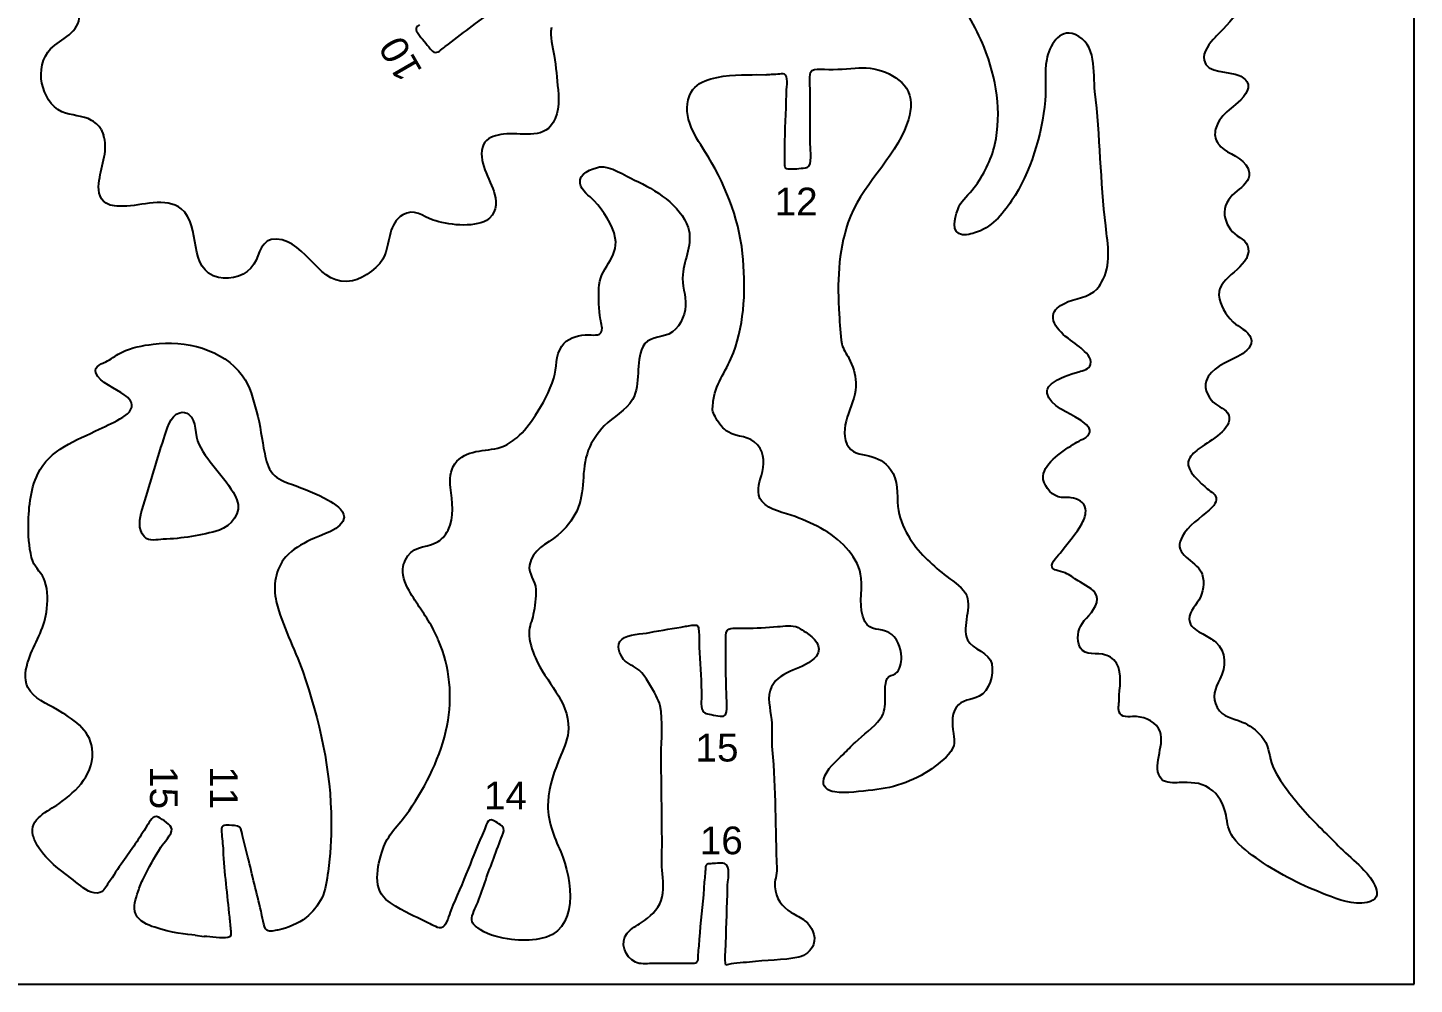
# Model space of a CAD drawing. Extents: x 4 to 350, y 73 to 290.
# Drawn here: x 174.9 to 350, y 72.9 to 193.8 of the extents above; entities that cross this region are included whole.
import ezdxf
from ezdxf.enums import TextEntityAlignment as Align

# ---------------------------------------------------------------- set-up
doc = ezdxf.new("R2010")
doc.units = 0
doc.layers.get('0').update_dxf_attribs({"true_color": 0xffffff})
doc.layers.add('Cut', color=7, linetype='Continuous', true_color=0xffffff)
doc.layers.add('Steg', color=5, linetype='Continuous', lineweight=25, true_color=0x0000ff)
doc.layers.add('Text', color=1, linetype='Continuous', lineweight=25, true_color=0xff0000)
doc.styles.add('textstyle12', font='')
doc.styles.add('textstyle13', font='')
doc.styles.add('textstyle23', font='')
doc.styles.add('textstyle24', font='')
doc.styles.add('textstyle25', font='')
doc.styles.add('textstyle26', font='')
doc.styles.add('textstyle29', font='')
doc.styles.get('textstyle12').set_extended_font_data('Arial')
doc.styles.get('textstyle13').set_extended_font_data('Arial')
doc.styles.get('textstyle23').set_extended_font_data('Arial')
doc.styles.get('textstyle24').set_extended_font_data('Arial')
doc.styles.get('textstyle25').set_extended_font_data('Arial')
doc.styles.get('textstyle26').set_extended_font_data('Arial')
doc.styles.get('textstyle29').set_extended_font_data('Arial')

msp = doc.modelspace()

# ---------------------------------------------------------------- linework, layer by layer
for p, q in [((350, 72.91), (350, 290)), ((3.96, 72.91), (350, 72.91))]:
    msp.add_line(p, q)
at = {"layer": 'Cut'}
msp.add_line((184.12, 180.91), (184.42, 180.21), dxfattribs=at)
for points in [[(273.71, 179), (273.71, 185.43)], [(263.05, 112.51), (263.05, 116.26)], [(257.57, 75.53), (253.64, 75.53)]]:
    msp.add_lwpolyline(points, dxfattribs=at)
for points in [[(230.67, 193.72), (234.71, 196.7), (238.75, 199.67), (242.68, 202.76)], [(327.98, 197.83), (328.19, 196.14), (326.96, 194.72), (325.88, 193.6)], [(177.74, 191.09), (179.01, 192.34), (181.49, 193.2), (181.38, 195.33)], [(295.66, 191.3), (295.12, 192.62), (294.47, 193.93), (293.76, 195.14)], [(223.94, 193.69), (223.89, 193.44), (224.03, 193.23), (224.18, 193.02)], [(224.33, 194.15), (224.18, 194.03), (223.99, 193.91), (223.94, 193.69)], [(224.18, 193.02), (224.61, 192.4), (225.23, 191.7), (225.71, 191.11)], [(227.6, 191.39), (228.65, 192.16), (229.64, 192.96), (230.67, 193.72)], [(241.01, 193.79), (240.79, 192.62), (241.17, 191.39), (241.36, 190.24)], [(307.15, 192.9), (305.09, 193.74), (303.89, 191.41), (303.57, 189.76)], [(309.67, 185.72), (309.39, 188.11), (309.97, 191.76), (307.15, 192.9)], [(325.88, 193.6), (325.53, 193.24), (325.18, 192.92), (324.83, 192.54)], [(176.65, 186.78), (176.35, 188.18), (176.71, 190.08), (177.74, 191.09)], [(225.71, 191.11), (225.88, 190.89), (226.06, 190.64), (226.35, 190.64)], [(226.35, 190.64), (226.81, 190.64), (227.25, 191.13), (227.6, 191.39)], [(297.02, 179), (297.94, 183.09), (297.22, 187.47), (295.66, 191.3)], [(324.83, 192.54), (324.2, 191.87), (323.23, 190.67), (323.44, 189.66)], [(241.36, 190.24), (241.6, 188.8), (241.68, 187.36), (241.85, 185.92)], [(303.57, 189.76), (303.26, 188.09), (303.55, 186.27), (303.38, 184.57)], [(323.44, 189.66), (323.79, 187.93), (326.64, 188.33), (327.9, 187.72)], [(261.13, 187.31), (263.13, 187.88), (265.59, 187.81), (266.92, 187.84)], [(268.08, 187.83), (268.36, 187.85), (269.18, 187.9), (269.87, 187.95)], [(269.87, 187.95), (270.11, 187.97), (270.38, 188.03), (270.54, 187.8)], [(270.54, 187.8), (270.91, 187.27), (270.64, 186.02), (270.64, 185.34)], [(273.71, 185.43), (273.71, 186.24), (273.55, 187.42), (273.75, 188.12)], [(273.75, 188.12), (273.86, 188.55), (274.51, 188.51), (274.96, 188.51)], [(274.96, 188.51), (276.39, 188.51), (277.97, 188.47), (279.38, 188.66)], [(279.38, 188.66), (281.72, 188.97), (284.99, 187.93), (286.07, 185.72)], [(327.9, 187.72), (328.4, 187.47), (328.89, 187.19), (329.01, 186.59)], [(179.18, 183.15), (177.75, 183.8), (176.96, 185.3), (176.65, 186.78)], [(241.85, 185.92), (242.02, 184.42), (241.91, 182.49), (240.9, 181.31)], [(258.67, 185.63), (259.16, 186.52), (260.18, 187.05), (261.13, 187.31)], [(286.07, 185.72), (286.66, 184.51), (286.38, 182.91), (285.95, 181.69)], [(311.02, 168.72), (310.35, 174.36), (310.34, 180.09), (309.67, 185.72)], [(329.01, 186.59), (329.22, 185.53), (327.84, 184.4), (327.13, 183.82)], [(260.39, 178.13), (259.04, 180.23), (257.25, 183.04), (258.67, 185.63)], [(270.64, 185.34), (270.64, 183.1), (270.45, 180.85), (270.45, 178.61)], [(303.38, 184.57), (302.96, 180.18), (301.54, 175.52), (299.13, 171.89)], [(182.93, 182.06), (181.75, 182.74), (180.38, 182.6), (179.18, 183.15)], [(327.13, 183.82), (326.45, 183.26), (325.65, 182.57), (325.23, 181.78)], [(240.9, 181.31), (239.5, 179.67), (236.49, 180.63), (234.61, 180.27)], [(285.95, 181.69), (284.29, 177.03), (280.04, 173.77), (278.47, 169.1)], [(325.23, 181.78), (324.95, 181.24), (324.76, 180.68), (324.85, 180.05)], [(183.88, 174.48), (184.2, 176.4), (185.08, 178.54), (184.42, 180.21)], [(232.42, 179), (231.55, 177.03), (233.3, 174.59), (233.84, 172.75)], [(234.61, 180.27), (233.76, 180.1), (232.81, 179.86), (232.42, 179)], [(273.32, 176.12), (274.02, 176.29), (273.71, 178.39), (273.71, 179)], [(294.38, 173.52), (295.58, 175.15), (296.57, 177), (297.02, 179)], [(324.85, 180.05), (324.94, 179.37), (325.43, 178.78), (325.98, 178.39)], [(265.15, 165.26), (264.65, 169.87), (262.85, 174.31), (260.39, 178.13)], [(270.45, 178.61), (270.45, 177.99), (270.44, 177.31), (270.45, 176.69)], [(325.98, 178.39), (327.06, 177.61), (329, 177.03), (329.14, 175.44)], [(244.63, 174.1), (244.38, 175.34), (246.12, 176), (247.1, 176.17)], [(247.1, 176.17), (248.41, 176.38), (250.36, 175.05), (251.52, 174.51)], [(270.45, 176.69), (270.45, 176.47), (270.41, 176.25), (270.55, 176.08)], [(270.55, 176.08), (270.69, 175.9), (271, 175.92), (271.22, 175.93)], [(271.22, 175.93), (271.82, 175.94), (272.73, 175.98), (273.32, 176.12)], [(329.14, 175.44), (329.23, 174.4), (328.33, 173.71), (327.61, 173.14)], [(184.75, 171.6), (183.79, 172.2), (183.71, 173.46), (183.88, 174.48)], [(246.41, 171.89), (245.79, 172.57), (244.83, 173.11), (244.63, 174.1)], [(251.52, 174.51), (254.07, 173.33), (257.3, 171.36), (258.27, 168.53)], [(292.49, 171.12), (292.88, 172.07), (293.78, 172.71), (294.38, 173.52)], [(194.26, 170.88), (192.32, 172.44), (189.2, 171.22), (186.96, 171.22)], [(233.84, 172.75), (234.21, 171.49), (234, 170.13), (232.79, 169.43)], [(249.08, 167.18), (248.75, 168.96), (247.6, 170.58), (246.41, 171.89)], [(299.13, 171.89), (297.98, 170.16), (296.53, 168.45), (294.47, 167.85)], [(327.61, 173.14), (326.77, 172.46), (326.06, 171.59), (326.02, 170.45)], [(186.96, 171.22), (186.2, 171.22), (185.43, 171.17), (184.75, 171.6)], [(198.97, 162.21), (194.91, 163.1), (196.9, 168.76), (194.26, 170.88)], [(222.22, 170.11), (220.46, 169.05), (220.6, 166.79), (219.97, 165.07)], [(226.06, 169.47), (224.76, 169.94), (223.68, 171), (222.22, 170.11)], [(292.46, 167.78), (291.42, 168.45), (292.13, 170.23), (292.49, 171.12)], [(326.02, 170.45), (325.99, 169.45), (326.58, 168.33), (327.33, 167.73)], [(232.79, 169.43), (231.11, 168.45), (227.81, 168.85), (226.06, 169.47)], [(258.27, 168.53), (258.93, 166.61), (257.78, 164.49), (257.59, 162.57)], [(278.47, 169.1), (277.22, 165.39), (277.09, 161.46), (277.36, 157.57)], [(310.5, 161.61), (311.79, 163.75), (311.3, 166.36), (311.02, 168.72)], [(206.27, 167.06), (204.32, 167.18), (204.19, 165.14), (203.44, 163.91)], [(215.88, 161.79), (211.64, 160.83), (210.25, 166.83), (206.27, 167.06)], [(247.01, 160.84), (247.01, 163.37), (249.53, 164.66), (249.08, 167.18)], [(294.47, 167.85), (293.85, 167.67), (293.04, 167.4), (292.46, 167.78)], [(327.33, 167.73), (328.17, 167.06), (329.17, 166.75), (329.04, 165.45)], [(219.97, 165.07), (219.42, 163.57), (217.41, 162.14), (215.88, 161.79)], [(263.99, 152.67), (265.46, 156.64), (265.59, 161.1), (265.15, 165.26)], [(329.04, 165.45), (328.81, 163.05), (324.74, 162.18), (325.38, 159.49)], [(203.44, 163.91), (202.53, 162.43), (200.62, 161.85), (198.97, 162.21)], [(257.59, 162.57), (257.46, 161.25), (258.04, 159.98), (257.95, 158.63)], [(309.91, 160.75), (310.15, 161.01), (310.32, 161.31), (310.5, 161.61)], [(247.22, 156.9), (246.97, 158.2), (247, 159.53), (247.01, 160.84)], [(305.8, 158.94), (307.07, 159.59), (308.94, 159.66), (309.91, 160.75)], [(325.38, 159.49), (325.65, 158.34), (326.49, 157.05), (327.43, 156.33)], [(257.95, 158.63), (257.86, 157.28), (257.13, 155.62), (255.84, 155.07)], [(304.39, 157.38), (304.48, 158.19), (305.14, 158.61), (305.8, 158.94)], [(247.24, 155.2), (247.57, 155.6), (247.3, 156.45), (247.22, 156.9)], [(277.36, 157.57), (277.44, 156.34), (277.46, 155.04), (277.69, 153.83)], [(307.92, 153.27), (306.8, 154.26), (304.21, 155.59), (304.39, 157.38)], [(327.43, 156.33), (328.1, 155.81), (329.41, 155.22), (329.43, 154.21)], [(190.71, 153.79), (194.71, 154.33), (199.52, 153.17), (201.98, 149.79)], [(242.31, 153.53), (242.96, 154.48), (244.16, 154.89), (245.28, 154.97)], [(245.28, 154.97), (245.8, 155.01), (246.86, 154.76), (247.24, 155.2)], [(255.84, 155.07), (254.72, 154.59), (253.15, 154.69), (252.54, 153.44)], [(329.43, 154.21), (329.45, 153.27), (328.43, 152.62), (327.71, 152.22)], [(184.94, 151.67), (185.58, 152), (186.12, 152.46), (186.77, 152.79)], [(186.77, 152.79), (187.96, 153.39), (189.39, 153.61), (190.71, 153.79)], [(241.3, 149.5), (241.72, 150.81), (241.51, 152.36), (242.31, 153.53)], [(252.54, 153.44), (251.57, 151.46), (252.37, 148.77), (251.26, 146.81)], [(261.48, 146.81), (261.85, 148.95), (263.24, 150.66), (263.99, 152.67)], [(277.69, 153.83), (277.81, 153.17), (278.3, 152.59), (278.59, 152)], [(309.12, 151.23), (309.35, 152.06), (308.45, 152.79), (307.92, 153.27)], [(183.45, 150.18), (183.15, 151.01), (184.4, 151.39), (184.94, 151.67)], [(278.59, 152), (279.08, 151.02), (279.4, 150.02), (279.47, 148.93)], [(307.63, 150.31), (308.17, 150.47), (308.95, 150.6), (309.12, 151.23)], [(327.71, 152.22), (326.26, 151.43), (324.27, 150.83), (323.71, 149.12)], [(187.06, 147.4), (186.02, 148.19), (183.94, 148.86), (183.45, 150.18)], [(201.98, 149.79), (202.95, 148.46), (203.32, 146.85), (203.77, 145.28)], [(239, 144.8), (239.96, 146.23), (240.77, 147.83), (241.3, 149.5)], [(279.47, 148.93), (279.65, 146.3), (277.2, 143.75), (278.34, 141.14)], [(304.17, 148.78), (305.11, 149.53), (306.46, 149.98), (307.63, 150.31)], [(323.71, 149.12), (323.37, 148.07), (324.07, 146.81), (324.92, 146.2)], [(187.9, 145.56), (188.29, 146.34), (187.63, 146.96), (187.06, 147.4)], [(303.64, 147.58), (303.56, 148.07), (303.8, 148.48), (304.17, 148.78)], [(307.72, 144.26), (306.52, 145.1), (303.91, 145.93), (303.64, 147.58)], [(186.86, 144.57), (187.26, 144.82), (187.68, 145.12), (187.9, 145.56)], [(251.26, 146.81), (250.46, 145.39), (248.79, 144.61), (247.68, 143.45)], [(261.38, 145.28), (261.32, 145.5), (261.37, 145.66), (261.39, 145.85)], [(261.39, 145.85), (261.42, 146.09), (261.43, 146.55), (261.48, 146.81)], [(324.92, 146.2), (325.55, 145.76), (326.57, 145.43), (326.62, 144.51)], [(183.89, 143.04), (184.89, 143.54), (185.91, 143.96), (186.86, 144.57)], [(192.05, 141.82), (192.42, 142.93), (192.78, 144.77), (194.07, 145.13)], [(194.07, 145.13), (194.5, 145.24), (194.87, 145.17), (195.21, 144.91)], [(195.21, 144.91), (196.23, 144.14), (195.92, 142.26), (196.47, 141.14)], [(203.77, 145.28), (204.26, 143.55), (204.4, 141.74), (204.79, 139.99)], [(236.63, 141.97), (237.56, 142.73), (238.33, 143.79), (239, 144.8)], [(261.82, 144.41), (261.64, 144.76), (261.47, 144.95), (261.38, 145.28)], [(263.34, 142.69), (262.65, 143.09), (262.15, 143.74), (261.82, 144.41)], [(309.01, 142.68), (309.14, 143.34), (308.18, 143.94), (307.72, 144.26)], [(326.62, 144.51), (326.72, 142.74), (323.87, 141.43), (322.71, 140.5)], [(176.13, 137.4), (177.61, 140.51), (181.01, 141.61), (183.89, 143.04)], [(234.61, 140.76), (235.37, 140.99), (236.03, 141.48), (236.63, 141.97)], [(247.68, 143.45), (246.84, 142.57), (246.1, 141.52), (245.67, 140.38)], [(267.05, 141.05), (265.98, 142.3), (264.6, 141.96), (263.34, 142.69)], [(307.15, 141.27), (307.7, 141.62), (308.87, 141.97), (309.01, 142.68)], [(189.32, 132.88), (190.18, 135.82), (191.08, 138.88), (192.05, 141.82)], [(196.47, 141.14), (197.73, 138.61), (200.14, 136.74), (201.29, 134.13)], [(228.81, 138.65), (230.17, 140.58), (232.63, 140.17), (234.61, 140.76)], [(245.67, 140.38), (244.7, 137.85), (245.35, 135.08), (244.2, 132.69)], [(267.53, 137.21), (267.9, 138.56), (268.02, 139.92), (267.05, 141.05)], [(278.34, 141.14), (278.84, 139.99), (280.05, 139.93), (281.11, 139.67)], [(303.12, 137.11), (303.24, 138.85), (305.82, 140.41), (307.15, 141.27)], [(322.71, 140.5), (322.19, 140.09), (321.62, 139.6), (321.44, 138.94)], [(204.79, 139.99), (204.99, 139.09), (205.18, 138.1), (205.82, 137.41)], [(228.27, 135.67), (228.14, 136.66), (228.23, 137.82), (228.81, 138.65)], [(281.11, 139.67), (282.21, 139.4), (283.2, 138.91), (283.86, 137.97)], [(321.44, 138.94), (321.15, 137.84), (323.11, 136.15), (323.86, 135.51)], [(174.95, 130.58), (174.95, 132.9), (175.13, 135.28), (176.13, 137.4)], [(205.82, 137.41), (206.44, 136.73), (207.35, 136.38), (208.19, 136.08)], [(267.59, 133.94), (266.82, 134.88), (267.24, 136.16), (267.53, 137.21)], [(283.86, 137.97), (284.83, 136.6), (284.63, 134.85), (284.78, 133.27)], [(305.03, 134.49), (304.07, 134.84), (303.05, 136.04), (303.12, 137.11)], [(208.19, 136.08), (209.75, 135.53), (211.37, 134.89), (212.8, 134.07)], [(227.95, 130.29), (228.78, 131.87), (228.5, 133.97), (228.27, 135.67)], [(323.86, 135.51), (324.3, 135.14), (325.08, 134.81), (324.99, 134.13)], [(201.29, 134.13), (201.97, 132.6), (200.5, 130.73), (199.07, 130.29)], [(212.8, 134.07), (213.56, 133.64), (214.82, 132.92), (214.81, 131.92)], [(271.79, 132), (270.43, 132.5), (268.57, 132.75), (267.59, 133.94)], [(284.78, 133.27), (284.9, 131.98), (285.4, 130.72), (286.06, 129.62)], [(306.67, 134.38), (306.14, 134.46), (305.54, 134.31), (305.03, 134.49)], [(308.48, 132.98), (308.38, 133.87), (307.44, 134.26), (306.67, 134.38)], [(324.99, 134.13), (324.91, 133.44), (324.16, 132.92), (323.67, 132.48)], [(189.59, 129.44), (188.7, 130.42), (189, 131.78), (189.32, 132.88)], [(214.81, 131.92), (214.79, 130.37), (211.7, 129.65), (210.59, 129.07)], [(244.2, 132.69), (243.62, 131.5), (242.86, 130.49), (241.82, 129.66)], [(278.57, 127.69), (276.85, 129.79), (274.29, 131.07), (271.79, 132)], [(308.03, 131.15), (308.34, 131.72), (308.56, 132.32), (308.48, 132.98)], [(323.67, 132.48), (322.47, 131.41), (320.93, 130.48), (320.43, 128.85)], [(175.5, 126.35), (175.07, 127.56), (174.95, 129.27), (174.95, 130.58)], [(199.07, 130.29), (196.86, 129.62), (194.26, 129.2), (191.96, 129.14)], [(226.45, 128.71), (227.13, 129.02), (227.61, 129.64), (227.95, 130.29)], [(241.82, 129.66), (240.38, 128.51), (238.62, 127.87), (238.23, 125.87)], [(286.06, 129.62), (286.66, 128.59), (287.38, 127.67), (288.22, 126.83)], [(305.43, 127.6), (306.33, 128.77), (307.3, 129.85), (308.03, 131.15)], [(191.96, 129.14), (191.18, 129.11), (190.2, 128.79), (189.59, 129.44)], [(210.59, 129.07), (209.46, 128.48), (208.32, 127.88), (207.47, 126.92)], [(222.53, 126.45), (223.28, 128.29), (224.94, 128.02), (226.45, 128.71)], [(320.43, 128.85), (319.85, 126.96), (322.74, 126.28), (323.21, 124.72)], [(177.03, 123.85), (176.73, 124.74), (175.81, 125.51), (175.5, 126.35)], [(207.47, 126.92), (206.12, 125.39), (205.8, 123.2), (206.26, 121.26)], [(222.24, 125.39), (222.27, 125.76), (222.39, 126.11), (222.53, 126.45)], [(280.14, 124.24), (280.01, 125.52), (279.38, 126.71), (278.57, 127.69)], [(288.22, 126.83), (288.99, 126.06), (289.77, 125.37), (290.62, 124.68)], [(304.25, 125.6), (304.07, 126.23), (305.06, 127.11), (305.43, 127.6)], [(223.22, 122.31), (222.71, 123.16), (222.14, 124.36), (222.24, 125.39)], [(238.23, 125.87), (238.02, 124.78), (239.03, 123.9), (239.03, 122.79)], [(290.62, 124.68), (291.52, 123.96), (292.74, 123.32), (293.32, 122.31)], [(304.75, 125.23), (304.56, 125.28), (304.31, 125.36), (304.25, 125.6)], [(305.9, 124.88), (305.55, 125.03), (305.09, 125.12), (304.75, 125.23)], [(307.53, 123.88), (306.99, 124.24), (306.48, 124.62), (305.9, 124.88)], [(323.21, 124.72), (323.55, 123.61), (323.37, 122.43), (322.78, 121.45)], [(177.23, 119.91), (177.4, 121.19), (177.44, 122.63), (177.03, 123.85)], [(239.03, 122.79), (239.04, 121.71), (238.97, 120.68), (238.72, 119.62)], [(280.61, 118.76), (279.72, 120.46), (280.31, 122.42), (280.14, 124.24)], [(309.86, 122.03), (309.53, 122.9), (308.28, 123.4), (307.53, 123.88)], [(206.26, 121.26), (206.99, 118.17), (208.56, 115.42), (209.6, 112.42)], [(226.13, 117.7), (225.28, 119.31), (224.14, 120.78), (223.22, 122.31)], [(293.32, 122.31), (294.28, 120.65), (292.74, 118.18), (293.58, 116.45)], [(308.32, 118.86), (308.98, 119.62), (310.3, 120.88), (309.86, 122.03)], [(322.78, 121.45), (322.31, 120.65), (321.33, 119.69), (321.64, 118.66)], [(174.98, 113.96), (175.68, 115.96), (176.94, 117.77), (177.23, 119.91)], [(238.72, 119.62), (238.54, 118.87), (238.19, 118.1), (238.18, 117.32)], [(226.75, 116.36), (226.55, 116.82), (226.37, 117.25), (226.13, 117.7)], [(249.91, 116.49), (250.74, 117.19), (252.4, 117.15), (253.44, 117.36)], [(253.44, 117.36), (254.94, 117.66), (256.46, 117.87), (257.96, 118.14)], [(257.96, 118.14), (258.35, 118.21), (259.2, 118.43), (259.44, 118.21)], [(259.44, 118.21), (259.61, 118.06), (259.58, 117.83), (259.61, 117.61)], [(259.61, 117.61), (259.69, 116.93), (259.66, 116.18), (259.69, 115.49)], [(263.05, 116.26), (263.05, 116.66), (262.96, 117.34), (263.24, 117.65)], [(263.24, 117.65), (263.59, 118.04), (264.94, 117.9), (265.45, 117.9)], [(265.45, 117.9), (266.81, 117.9), (268.22, 118), (269.58, 118.1)], [(269.58, 118.1), (270.48, 118.16), (271.35, 118.38), (272.18, 117.97)], [(272.18, 117.97), (272.53, 117.79), (272.82, 117.6), (273.14, 117.38)], [(273.14, 117.38), (274.11, 116.73), (275.41, 115.57), (274.43, 114.34)], [(283.61, 117.37), (282.53, 117.96), (281.32, 117.43), (280.61, 118.76)], [(285.24, 114.24), (285.2, 115.43), (284.7, 116.78), (283.61, 117.37)], [(307.62, 115.88), (307.34, 116.93), (307.62, 118.06), (308.32, 118.86)], [(321.64, 118.66), (321.86, 117.93), (322.67, 117.52), (323.29, 117.17)], [(227.84, 105.6), (228.56, 109.19), (228.19, 113), (226.75, 116.36)], [(238.18, 117.32), (238.18, 116.28), (238.58, 115.08), (238.98, 114.15)], [(250.13, 113.96), (249.61, 114.61), (249.1, 115.81), (249.91, 116.49)], [(293.58, 116.45), (294.21, 115.17), (296.38, 114.83), (296.64, 113.38)], [(310.61, 114.6), (309.42, 114.77), (308.01, 114.45), (307.62, 115.88)], [(323.29, 117.17), (323.86, 116.84), (324.41, 116.59), (324.92, 116.14)], [(324.92, 116.14), (326.27, 114.93), (326.24, 112.98), (325.45, 111.46)], [(174.89, 110.4), (174.35, 111.54), (174.59, 112.81), (174.98, 113.96)], [(238.98, 114.15), (240.27, 111.11), (243.23, 108.79), (243.16, 105.21)], [(252.09, 112.58), (251.51, 113.12), (250.62, 113.34), (250.13, 113.96)], [(259.69, 115.49), (259.77, 113.64), (259.89, 111.78), (259.97, 109.92)], [(274.43, 114.34), (273.02, 112.57), (269.95, 112.74), (268.81, 110.5)], [(284.47, 112.17), (285.04, 112.64), (285.26, 113.53), (285.24, 114.24)], [(312.39, 113.48), (312, 114.13), (311.35, 114.49), (310.61, 114.6)], [(209.6, 112.42), (211.72, 106.32), (213.19, 99.88), (213.19, 93.4)], [(254.23, 109.34), (253.65, 110.44), (253.02, 111.73), (252.09, 112.58)], [(263.15, 108.1), (263.15, 109.57), (263.05, 111.05), (263.05, 112.51)], [(283.42, 111.54), (283.6, 111.97), (284.15, 111.92), (284.47, 112.17)], [(296.64, 113.38), (296.9, 111.99), (296.35, 110), (295.04, 109.31)], [(312.72, 108.86), (312.74, 110.31), (313.17, 112.17), (312.39, 113.48)], [(178.6, 107.6), (177.37, 108.32), (175.55, 109.05), (174.89, 110.4)], [(268.81, 110.5), (268.17, 109.23), (268.67, 107.71), (268.8, 106.37)], [(282.55, 106.46), (283.72, 108.01), (282.73, 109.9), (283.42, 111.54)], [(325.45, 111.46), (324.85, 110.3), (324.37, 109.17), (325.09, 107.9)], [(254.75, 108.1), (254.66, 108.55), (254.44, 108.94), (254.23, 109.34)], [(259.97, 109.92), (260.01, 109.07), (259.78, 108.18), (260.13, 107.45)], [(295.04, 109.31), (294.07, 108.8), (292.82, 108.9), (292.13, 107.9)], [(312.85, 107.07), (312.49, 107.6), (312.71, 108.28), (312.72, 108.86)], [(183, 102.72), (182.72, 105.06), (180.42, 106.54), (178.6, 107.6)], [(254.88, 101.85), (254.88, 103.81), (255.13, 106.19), (254.75, 108.1)], [(260.13, 107.45), (260.25, 107.2), (260.51, 107.13), (260.74, 107.08)], [(260.74, 107.08), (261.22, 106.98), (262.31, 106.7), (262.75, 106.79)], [(262.75, 106.79), (263.23, 106.89), (263.15, 107.66), (263.15, 108.1)], [(292.13, 107.9), (291.41, 106.85), (291.7, 105.33), (291.84, 104.16)], [(314.93, 106.74), (314.37, 106.78), (313.21, 106.52), (312.85, 107.07)], [(325.09, 107.9), (325.85, 106.59), (327.03, 106.59), (328.28, 106.05)], [(223.03, 94.84), (225.22, 98.08), (227.06, 101.7), (227.84, 105.6)], [(243.16, 105.21), (243.14, 104.04), (242.63, 102.89), (242.19, 101.85)], [(268.8, 106.37), (268.92, 105.09), (268.77, 103.8), (268.89, 102.52)], [(279.38, 103.48), (280.42, 104.44), (281.7, 105.33), (282.55, 106.46)], [(317.9, 104.83), (317.47, 105.98), (316.11, 106.66), (314.93, 106.74)], [(328.28, 106.05), (329.19, 105.66), (330.06, 105), (330.69, 104.25)], [(277.85, 101.95), (278.36, 102.44), (278.86, 102.99), (279.38, 103.48)], [(291.84, 104.16), (291.89, 103.8), (291.92, 103.43), (291.82, 103.1)], [(318.13, 98.8), (316.68, 100.28), (318.56, 103.03), (317.9, 104.83)], [(330.69, 104.25), (331.62, 103.16), (331.6, 102.16), (331.98, 100.89)], [(178.79, 95.73), (181.14, 97.38), (183.37, 99.62), (183, 102.72)], [(242.19, 101.85), (241.42, 100.04), (240.71, 97.97), (240.58, 95.99)], [(254.98, 90.71), (254.98, 94.43), (254.88, 98.13), (254.88, 101.85)], [(268.89, 102.52), (269.37, 97.58), (269.27, 92.5), (269.48, 87.54)], [(275.42, 98.87), (275.76, 100.08), (276.98, 101.12), (277.85, 101.95)], [(291.82, 103.1), (291.5, 102), (290.35, 101.15), (289.47, 100.47)], [(289.47, 100.47), (287.25, 98.73), (284.42, 97.72), (281.59, 97.45)], [(331.98, 100.89), (332.35, 99.64), (333.23, 98.48), (333.99, 97.43)], [(276.79, 97.21), (275.88, 97.34), (275.14, 97.87), (275.42, 98.87)], [(320.31, 98.39), (319.62, 98.39), (318.65, 98.27), (318.13, 98.8)], [(324.15, 97.67), (322.92, 98.5), (321.71, 98.39), (320.31, 98.39)], [(281.59, 97.45), (280.08, 97.3), (278.3, 97), (276.79, 97.21)], [(326.22, 94.26), (325.97, 95.58), (325.29, 96.91), (324.15, 97.67)], [(333.99, 97.43), (335.37, 95.54), (337, 93.8), (338.66, 92.15)], [(175.52, 91.76), (174.98, 93.84), (177.47, 94.79), (178.79, 95.73)], [(219.84, 90.32), (220.43, 91.95), (222.06, 93.39), (223.03, 94.84)], [(240.58, 95.99), (240.5, 94.84), (240.71, 93.73), (241.01, 92.63)], [(189.92, 92.92), (188.96, 91.39), (187.93, 89.87), (186.88, 88.4)], [(191.38, 94.01), (190.65, 94.38), (190.3, 93.52), (189.92, 92.92)], [(193.06, 92.53), (193.02, 93.03), (191.88, 93.75), (191.38, 94.01)], [(199.5, 92.91), (199.26, 92.74), (199.32, 92.42), (199.34, 92.15)], [(200.31, 93), (200.02, 93.02), (199.72, 93.07), (199.5, 92.91)], [(201.61, 92.76), (201.34, 93.01), (200.67, 92.98), (200.31, 93)], [(213.19, 93.4), (213.19, 91.29), (213.09, 89.23), (212.8, 87.15)], [(233.65, 93.61), (232.93, 93.95), (232.75, 92.89), (232.51, 92.34)], [(234.94, 92.62), (234.78, 93.03), (234.03, 93.44), (233.65, 93.61)], [(327.11, 91.47), (326.47, 92.33), (326.42, 93.24), (326.22, 94.26)], [(176.1, 90.42), (175.84, 90.84), (175.64, 91.29), (175.52, 91.76)], [(191.67, 90.23), (192.05, 90.83), (193.11, 91.82), (193.06, 92.53)], [(199.34, 92.15), (199.39, 91.42), (199.52, 90.58), (199.54, 89.84)], [(202, 91.67), (201.92, 91.99), (201.86, 92.53), (201.61, 92.76)], [(202.66, 88.98), (202.43, 89.87), (202.22, 90.77), (202, 91.67)], [(232.51, 92.34), (231.8, 90.73), (231.14, 89.08), (230.48, 87.44)], [(233.6, 88.5), (233.97, 89.45), (234.29, 90.44), (234.67, 91.38)], [(234.67, 91.38), (234.82, 91.74), (235.09, 92.22), (234.94, 92.62)], [(241.01, 92.63), (241.3, 91.6), (241.77, 90.63), (242.19, 89.65)], [(330.49, 88.55), (329.27, 89.42), (328.01, 90.26), (327.11, 91.47)], [(338.66, 92.15), (339.42, 91.39), (340.23, 90.58), (340.97, 89.85)], [(181.29, 85.56), (179.49, 86.99), (177.3, 88.39), (176.1, 90.42)], [(189.48, 86.29), (190.15, 87.65), (190.88, 88.93), (191.67, 90.23)], [(199.54, 89.84), (199.65, 87.03), (200.06, 84.19), (200.33, 81.39)], [(220.11, 83.64), (218.27, 85.19), (219.15, 88.41), (219.84, 90.32)], [(242.19, 89.65), (243.67, 86.2), (244.63, 79.49), (239.51, 78.64)], [(254.99, 87.34), (254.91, 88.45), (254.98, 89.59), (254.98, 90.71)], [(340.97, 89.85), (341.85, 89), (342.8, 88.24), (343.65, 87.34)], [(186.88, 88.4), (186.25, 87.52), (185.66, 86.6), (185.06, 85.71)], [(204.34, 82.16), (203.77, 84.43), (203.23, 86.71), (202.66, 88.98)], [(231.56, 82.92), (232.28, 84.76), (232.88, 86.67), (233.6, 88.5)], [(260.57, 87.98), (260.4, 87.75), (260.47, 87.44), (260.45, 87.15)], [(261.13, 88.14), (260.92, 88.12), (260.71, 88.17), (260.57, 87.98)], [(262.86, 88.18), (262.38, 88.28), (261.59, 88.17), (261.13, 88.14)], [(263.24, 85.13), (263.24, 85.83), (263.76, 87.98), (262.86, 88.18)], [(338.85, 84.23), (335.94, 85.33), (333.04, 86.76), (330.49, 88.55)], [(188.8, 84.65), (188.99, 85.22), (189.22, 85.76), (189.48, 86.29)], [(212.8, 87.15), (212.65, 86.06), (212.49, 84.78), (212, 83.79)], [(230.48, 87.44), (229.79, 85.71), (229.01, 83.96), (228.31, 82.25)], [(254.88, 83.5), (255.31, 84.67), (255.07, 86.13), (254.99, 87.34)], [(260.45, 87.15), (260.4, 86.45), (260.29, 85.74), (260.26, 85.04)], [(269.48, 87.54), (269.52, 86.75), (269.15, 86.01), (269.22, 85.23)], [(343.65, 87.34), (344.62, 86.33), (346.56, 83.73), (344.04, 83.26)], [(183.98, 84.52), (183, 84.16), (181.99, 85), (181.29, 85.56)], [(185.06, 85.71), (184.76, 85.28), (184.5, 84.71), (183.98, 84.52)], [(188.5, 81.77), (188.1, 82.69), (188.52, 83.77), (188.8, 84.65)], [(260.26, 85.04), (260.16, 82.89), (259.8, 80.75), (259.69, 78.6)], [(263.05, 78.12), (263.06, 80.46), (263.24, 82.79), (263.24, 85.13)], [(269.22, 85.23), (269.34, 83.81), (270.12, 82.71), (271.31, 81.98)], [(344.04, 83.26), (342.26, 82.92), (340.48, 83.61), (338.85, 84.23)], [(212, 83.79), (211.54, 82.86), (210.8, 81.97), (210.02, 81.36)], [(224.32, 81.21), (223.74, 81.46), (221.61, 82.38), (220.11, 83.64)], [(230.99, 80.81), (230.76, 81.36), (231.35, 82.4), (231.56, 82.92)], [(252.39, 80.72), (253.42, 81.41), (254.43, 82.29), (254.88, 83.5)], [(190.9, 80.11), (189.99, 80.41), (188.91, 80.85), (188.5, 81.77)], [(200.33, 81.39), (200.38, 80.83), (200.45, 80.21), (200.5, 79.66)], [(205.07, 79.76), (204.6, 80.09), (204.48, 81.6), (204.34, 82.16)], [(210.02, 81.36), (209.02, 80.57), (207.74, 80.04), (206.46, 79.77)], [(227.28, 80.13), (226.82, 79.84), (225.97, 80.42), (225.49, 80.65)], [(228.31, 82.25), (228.08, 81.7), (227.8, 80.45), (227.28, 80.13)], [(232.02, 79.82), (231.64, 80.07), (231.17, 80.38), (230.99, 80.81)], [(250.58, 79.37), (251.09, 79.97), (251.75, 80.31), (252.39, 80.72)], [(271.31, 81.98), (271.88, 81.64), (272.54, 81.36), (273.03, 80.95)], [(273.03, 80.95), (273.88, 80.25), (274.53, 79.05), (274.1, 77.93)], [(196.02, 79.11), (195.04, 79.17), (192.91, 79.43), (190.9, 80.11)], [(200.12, 78.81), (199.42, 78.69), (197.95, 78.89), (197.14, 78.97)], [(200.5, 79.66), (200.54, 79.24), (200.64, 78.89), (200.12, 78.81)], [(206.46, 79.77), (206.08, 79.69), (205.42, 79.51), (205.07, 79.76)], [(235.96, 78.58), (234.57, 78.77), (233.22, 79.04), (232.02, 79.82)], [(251.62, 75.71), (250.31, 76.35), (249.58, 78.2), (250.58, 79.37)], [(239.51, 78.64), (238.37, 78.45), (237.11, 78.41), (235.96, 78.58)], [(259.69, 78.6), (259.66, 77.89), (259.52, 77.1), (259.5, 76.39)], [(263.05, 75.33), (262.82, 76.12), (263.05, 77.11), (263.05, 78.12)], [(274.1, 77.93), (273.82, 77.18), (273.06, 76.47), (272.27, 76.33)], [(253.64, 75.53), (253, 75.53), (252.21, 75.42), (251.62, 75.71)], [(259.34, 75.68), (259.17, 75.51), (258.92, 75.53), (258.73, 75.53)], [(259.5, 76.39), (259.49, 76.12), (259.53, 75.87), (259.34, 75.68)], [(266.03, 75.72), (264.98, 75.61), (263.85, 75.57), (263.05, 75.33)], [(272.27, 76.33), (270.28, 75.95), (268.06, 75.95), (266.03, 75.72)]]:
    msp.add_open_spline(points, degree=3, dxfattribs=at)
at = {"layer": 'Steg'}
for p, q in [((266.92, 187.84), (268.08, 187.83)), ((225.49, 80.65), (224.32, 81.21)), ((196.02, 79.11), (197.14, 78.97))]:
    msp.add_line(p, q, dxfattribs=at)
for points in [[(184.12, 180.91), (184.03, 181.19), (183.54, 181.7), (182.93, 182.06)], [(258.73, 75.53), (258.39, 75.52), (257.93, 75.53), (257.57, 75.53)]]:
    msp.add_open_spline(points, degree=3, dxfattribs=at)

# ---------------------------------------------------------------- texts
at = {"layer": 'Text'}
for s, rotation, style, p in [('10', 120, 'textstyle29', (221.92, 189.81)), ('15', 270, 'textstyle26', (192.05, 97.76)), ('11', 270, 'textstyle25', (199.64, 97.75))]:
    msp.add_text(s, height=3.5, rotation=rotation, dxfattribs=dict(at, style=style)).set_placement(p, align=Align.MIDDLE_CENTER)
for s, style, p in [('12', 'textstyle12', (271.92, 171.81)), ('15', 'textstyle23', (261.92, 102.81)), ('14', 'textstyle13', (235.2, 96.76)), ('16', 'textstyle24', (262.47, 91.09))]:
    msp.add_text(s, height=3.5, dxfattribs=dict(at, style=style)).set_placement(p, align=Align.MIDDLE_CENTER)

doc.saveas('drawing.dxf')
